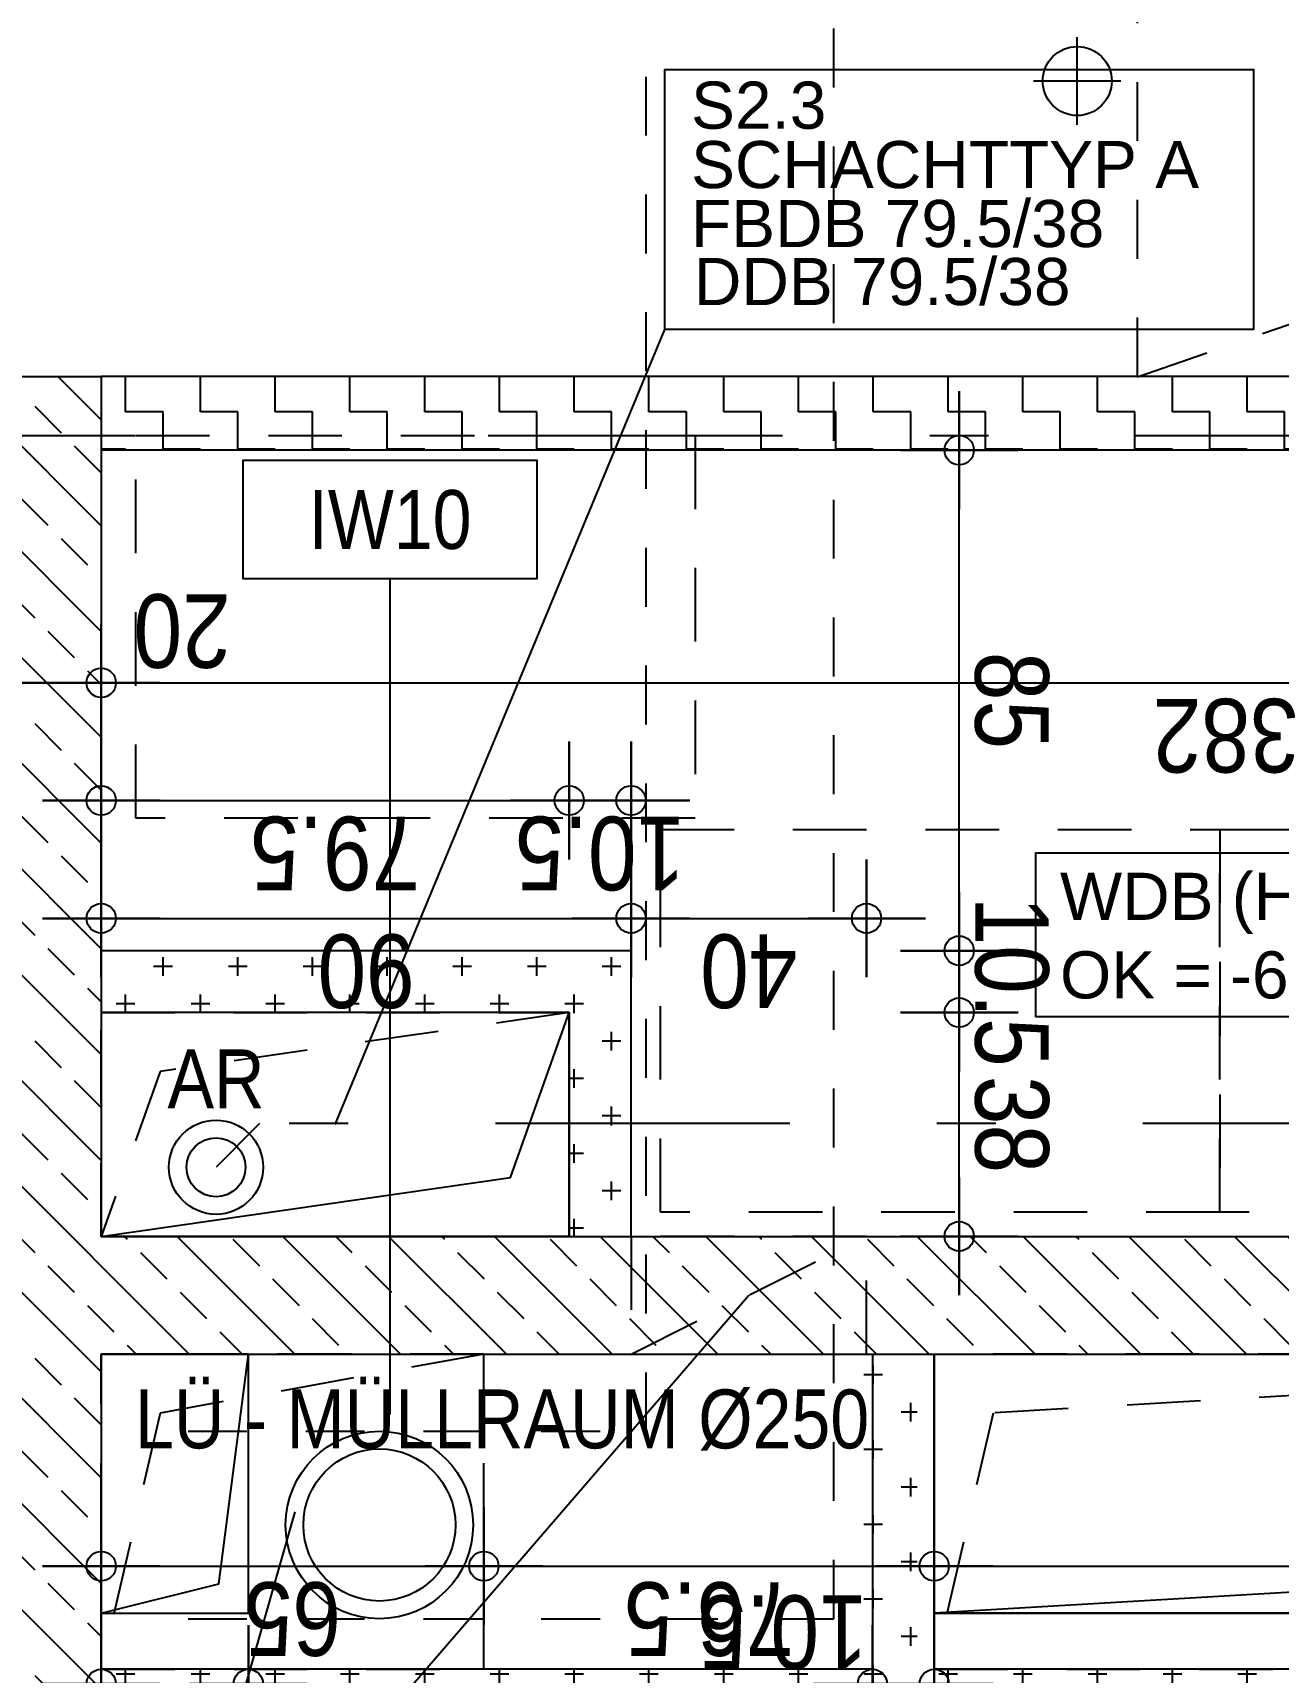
# Model space of a CAD drawing. Header units: millimetres. Extents: x 2639 to 2717, y 1476 to 1588.
# Drawn here: x 2695.064 to 2697.179, y 1518.685 to 1521.469 of the extents above; entities that cross this region are included whole.
import ezdxf
from ezdxf.enums import TextEntityAlignment as Align

# ---------------------------------------------------------------- set-up
doc = ezdxf.new("R2010")
doc.units = ezdxf.units.MM
doc.linetypes.add('HIDDEN2', pattern=[0.1875, 0.125, -0.0625])
doc.linetypes.add('STRICHPUNKT', pattern=[1, 0.5, -0.25, 0, -0.25])
doc.layers.add('00_HLP-G00-LEG-M0', color=6, linetype='Continuous', plot=False)
for name, color, linetype in [('01-SYM-G00-LEG-Aufbauten', 8, 'Continuous'), ('01-SYM-G00-Leg-M0', 8, 'Continuous'), ('01-TXT---------M0', 1, 'Continuous'), ('02-AXO-G00-LEG-M0', 8, 'STRICHPUNKT'), ('02-DIM-G00-LEG-ACHSEN', 8, 'Continuous'), ('02-DIM-G00-LEG-M0', 8, 'Continuous'), ('02-DIM-G00-LEG-ROHBAU', 8, 'Continuous'), ('02-FIL-G00-LEG-GK', 42, 'Continuous'), ('02-FIL-G00-Leg-STB', 8, 'Continuous'), ('02-HID-G00-LEG-M0', 8, 'HIDDEN2'), ('02-TWA-G00-LEG-M0', 4, 'Continuous'), ('02-TXT-G00-LEG-M0', 8, 'Continuous'), ('02-ZWA-G00-LEG-M0', 2, 'Continuous'), ('03-ANS-G00-LEG-M0', 8, 'Continuous'), ('03-HID-G00-LEG-M0', 8, 'HIDDEN2'), ('03-SYM-G00-LEG-M0', 8, 'Continuous'), ('03-TXT-G00-LEG-M0', 8, 'Continuous'), ('07-SAN-G00-LEG-LÜFTUNGEN', 80, 'HIDDEN2'), ('07-SWK-G00-LEG-M0', 34, 'STRICHPUNKT')]:
    doc.layers.add(name, color=color, linetype=linetype)
doc.styles.add('ARIAL', font='arial.ttf', dxfattribs={"width": 0.85})
doc.styles.get("Standard").update_dxf_attribs({"font": 'arial.ttf'})
doc.dimstyles.new('pp chromy&schneider', dxfattribs={"dimscale": 0.005, "dimtxt": 25, "dimasz": 10, "dimexe": 0, "dimexo": 0, "dimgap": 5, "dimtad": 1, "dimdec": 1, "dimlfac": 100, "dimrnd": 0.1, "dimzin": 9, "dimdsep": 46, "dimtxsty": 'ARIAL', "dimblk": 'c&s kote', "dimcen": 0, "dimse1": 1, "dimse2": 1, "dimclrd": 8, "dimclrt": 8, "dimadec": 0, "dimazin": 0, "dimtfac": 0.75, "dimtdec": 1, "dimtix": 1, "dimtmove": 2, "dimatfit": 0, "dimldrblk": 'NONE', "dimfxl": 1, "dimtolj": 1, "dimlwd": -1, "dimarcsym": 0})

# ---------------------------------------------------------------- blocks, each defined once
blk = doc.blocks.new('03-rar')
blk.add_circle((0, 0), 0.05)
at = {"layer": '01-TXT---------M0', "color": 8, "style": 'ARIAL', "width": 0.85}
blk.add_attdef('RR', text='', height=0.1, dxfattribs=at).set_placement((0, 0.1), align=Align.CENTER)
blk = doc.blocks.new('BodenWandaufbau')
blk.add_line((0.5972, -0.3907), (0.5972, -1.8107))
blk.add_lwpolyline([(0.5972, -0.3907), (0.8472, -0.3907), (0.8472, -0.1907), (0.3472, -0.1907), (0.3472, -0.3907)], close=True)
at = {"layer": '01-TXT---------M0', "color": 0, "style": 'ARIAL', "width": 0.85}
blk.add_attdef('NR', text='', height=0.1, rotation=0, dxfattribs=at).set_placement((0.5972, -0.2907), align=Align.MIDDLE)
blk = doc.blocks.new('c&s kote')
at = {"color": 8}
for p, q in [((0, -2), (0, 2)), ((0, 2), (0, -2)), ((-2, 0), (2, 0)), ((2, 0), (-2, 0))]:
    blk.add_line(p, q, dxfattribs=at)
blk.add_circle((0, 0), 0.5, dxfattribs=at)
blk = doc.blocks.new('*D2391')
at = {"layer": '02-DIM-G00-LEG-ROHBAU', "color": 8, "transparency": 16777216}
blk.add_line((2695.2299, 1520.3651), (2698.9499, 1520.3651), dxfattribs=at)
at = {"layer": 'Defpoints', "color": 0, "transparency": 16777216}
for p in [(2698.9999, 1520.3651), (2695.1799, 1520.2051), (2698.9999, 1519.4251)]:
    blk.add_point(p, dxfattribs=at)
at = {"layer": '02-DIM-G00-LEG-ROHBAU', "color": 8, "transparency": 16777216, "xscale": 0.05, "yscale": 0.05, "zscale": 0.05, "rotation": 180}
blk.add_blockref('c&s kote', (2695.1799, 1520.3651), dxfattribs=at)
at = {"layer": '02-DIM-G00-LEG-ROHBAU', "color": 8, "transparency": 16777216, "xscale": 0.05, "yscale": 0.05, "zscale": 0.05}
blk.add_blockref('c&s kote', (2698.9999, 1520.3651), dxfattribs=at)
at = {"layer": '02-DIM-G00-LEG-ROHBAU', "color": 8, "transparency": 16777216, "insert": (2697.0899, 1520.2762), "char_height": 0.125, "attachment_point": 5, "rotation": 180, "style": 'ARIAL'}
blk.add_mtext('\\A1;382', dxfattribs=at)
blk = doc.blocks.new('_None')
blk = doc.blocks.new('*D2440')
at = {"layer": '02-DIM-G00-LEG-ROHBAU', "color": 8, "transparency": 16777216}
for p, q in [((2694.8999, 1520.3651), (2694.8499, 1520.3651)), ((2694.9499, 1520.3651), (2694.9799, 1520.3651)), ((2695.0299, 1520.3651), (2695.0799, 1520.3651))]:
    blk.add_line(p, q, dxfattribs=at)
at = {"layer": 'Defpoints', "color": 0, "transparency": 16777216}
for p in [(2694.9499, 1520.8851), (2694.9799, 1520.8851), (2694.9799, 1520.3651)]:
    blk.add_point(p, dxfattribs=at)
at = {"layer": '02-DIM-G00-LEG-ROHBAU', "color": 8, "transparency": 16777216, "xscale": 0.05, "yscale": 0.05, "zscale": 0.05}
blk.add_blockref('c&s kote', (2694.9499, 1520.3651), dxfattribs=at)
at = {"layer": '02-DIM-G00-LEG-ROHBAU', "color": 8, "transparency": 16777216, "xscale": 0.05, "yscale": 0.05, "zscale": 0.05, "rotation": 180}
blk.add_blockref('c&s kote', (2694.9799, 1520.3651), dxfattribs=at)
at = {"layer": '02-DIM-G00-LEG-ROHBAU', "color": 8, "transparency": 16777216, "insert": (2694.9649, 1520.2762), "char_height": 0.125, "attachment_point": 5, "rotation": 180, "style": 'ARIAL'}
blk.add_mtext('\\A1;3', dxfattribs=at)
blk = doc.blocks.new('*D2441')
at = {"layer": '02-DIM-G00-LEG-ROHBAU', "color": 8, "transparency": 16777216}
for p, q in [((2694.9299, 1520.3651), (2694.8799, 1520.3651)), ((2694.9799, 1520.3651), (2695.1799, 1520.3651)), ((2695.2299, 1520.3651), (2695.2799, 1520.3651))]:
    blk.add_line(p, q, dxfattribs=at)
at = {"layer": 'Defpoints', "color": 0, "transparency": 16777216}
for p in [(2694.9799, 1520.8851), (2695.1799, 1520.7851), (2695.1799, 1520.3651)]:
    blk.add_point(p, dxfattribs=at)
at = {"layer": '02-DIM-G00-LEG-ROHBAU', "color": 8, "transparency": 16777216, "xscale": 0.05, "yscale": 0.05, "zscale": 0.05}
blk.add_blockref('c&s kote', (2694.9799, 1520.3651), dxfattribs=at)
at = {"layer": '02-DIM-G00-LEG-ROHBAU', "color": 8, "transparency": 16777216, "xscale": 0.05, "yscale": 0.05, "zscale": 0.05, "rotation": 180}
blk.add_blockref('c&s kote', (2695.1799, 1520.3651), dxfattribs=at)
at = {"layer": '02-DIM-G00-LEG-ROHBAU', "color": 8, "transparency": 16777216, "insert": (2695.3173, 1520.4539), "char_height": 0.125, "attachment_point": 5, "rotation": 180, "style": 'ARIAL'}
blk.add_mtext('\\A1;20', dxfattribs=at)
blk = doc.blocks.new('*D2774')
at = {"layer": '02-DIM-G00-LEG-ACHSEN', "color": 8, "transparency": 16777216}
blk.add_arc((2706.1499, 1532.4251), 0.3783, 7.5792, 82.4208, dxfattribs=at)
at = {"layer": 'Defpoints', "color": 0, "transparency": 16777216}
for p in [(2706.1499, 1534.8888), (2706.4775, 1532.6142), (2674.8607, 1532.4251), (2708.5499, 1532.4251), (2706.1499, 1499.9613)]:
    blk.add_point(p, dxfattribs=at)
at = {"layer": '02-DIM-G00-LEG-ACHSEN', "color": 8, "transparency": 16777216, "xscale": 0.05, "yscale": 0.05, "zscale": 0.05}
for p, rotation in [((2706.1499, 1532.8033), 176.2103799030757), ((2706.5282, 1532.4251), 273.7896200982584)]:
    blk.add_blockref('c&s kote', p, dxfattribs=dict(at, rotation=rotation))
at = {"layer": '02-DIM-G00-LEG-ACHSEN', "color": 8, "transparency": 16777216, "insert": (2706.4802, 1532.7553), "char_height": 0.125, "attachment_point": 5, "rotation": 315, "style": 'ARIAL'}
blk.add_mtext('\\A1;90.00°', dxfattribs=at)
blk = doc.blocks.new('*D2813')
at = {"layer": '02-DIM-G00-LEG-ACHSEN', "color": 8, "transparency": 16777216}
blk.add_arc((2677.9799, 1503.0317), 0.9465, 182.3395, 266.973, dxfattribs=at)
at = {"layer": 'Defpoints', "color": 0, "transparency": 16777216}
for p in [(2677.9799, 1534.8888), (2674.9373, 1503.0682), (2708.5499, 1502.6649), (2677.1565, 1502.565), (2677.9799, 1499.9613)]:
    blk.add_point(p, dxfattribs=at)
at = {"layer": '02-DIM-G00-LEG-ACHSEN', "color": 8, "transparency": 16777216, "xscale": 0.05, "yscale": 0.05, "zscale": 0.05}
for p, rotation in [((2677.0335, 1503.0431), 90.82598231942102), ((2677.9799, 1502.0852), 358.4865013265452)]:
    blk.add_blockref('c&s kote', p, dxfattribs=dict(at, rotation=rotation))
at = {"layer": '02-DIM-G00-LEG-ACHSEN', "color": 8, "transparency": 16777216, "insert": (2677.3698, 1502.4289), "char_height": 0.125, "attachment_point": 5, "rotation": 314.6562, "style": 'ARIAL'}
blk.add_mtext('\\A1;90.69°', dxfattribs=at)
blk = doc.blocks.new('*D2814')
at = {"layer": '02-DIM-G00-LEG-ACHSEN', "color": 8, "transparency": 16777216}
blk.add_arc((2706.1499, 1502.6937), 0.9163, 273.127, 356.1855, dxfattribs=at)
at = {"layer": 'Defpoints', "color": 0, "transparency": 16777216}
for p in [(2706.1499, 1534.8888), (2674.9373, 1503.0682), (2708.5499, 1502.6649), (2706.6049, 1501.8983), (2706.1499, 1499.9613)]:
    blk.add_point(p, dxfattribs=at)
at = {"layer": '02-DIM-G00-LEG-ACHSEN', "color": 8, "transparency": 16777216, "xscale": 0.05, "yscale": 0.05, "zscale": 0.05}
for p, rotation in [((2707.0661, 1502.6827), 87.74900272405822), ((2706.1499, 1501.7774), 181.5634809221943)]:
    blk.add_blockref('c&s kote', p, dxfattribs=dict(at, rotation=rotation))
at = {"layer": '02-DIM-G00-LEG-ACHSEN', "color": 8, "transparency": 16777216, "insert": (2706.8564, 1501.9787), "char_height": 0.125, "attachment_point": 5, "rotation": 224.6562, "style": 'ARIAL'}
blk.add_mtext('\\A1;89.31°', dxfattribs=at)
blk = doc.blocks.new('*D1720')
at = {"layer": '02-DIM-G00-LEG-ROHBAU', "color": 8, "transparency": 16777216}
blk.add_line((2695.2299, 1520.1651), (2695.9249, 1520.1651), dxfattribs=at)
at = {"layer": 'Defpoints', "color": 0, "transparency": 16777216}
for p in [(2695.9749, 1520.1651), (2695.1799, 1519.8051), (2695.9749, 1519.8051)]:
    blk.add_point(p, dxfattribs=at)
at = {"layer": '02-DIM-G00-LEG-ROHBAU', "color": 8, "transparency": 16777216, "xscale": 0.05, "yscale": 0.05, "zscale": 0.05, "rotation": 180}
blk.add_blockref('c&s kote', (2695.1799, 1520.1651), dxfattribs=at)
at = {"layer": '02-DIM-G00-LEG-ROHBAU', "color": 8, "transparency": 16777216, "xscale": 0.05, "yscale": 0.05, "zscale": 0.05}
blk.add_blockref('c&s kote', (2695.9749, 1520.1651), dxfattribs=at)
at = {"layer": '02-DIM-G00-LEG-ROHBAU', "color": 8, "transparency": 16777216, "insert": (2695.5774, 1520.0762), "char_height": 0.125, "attachment_point": 5, "rotation": 180, "style": 'ARIAL'}
blk.add_mtext('\\A1;79.5', dxfattribs=at)
blk = doc.blocks.new('*D1721')
at = {"layer": '02-DIM-G00-LEG-ROHBAU', "color": 8, "transparency": 16777216}
blk.add_line((2696.6373, 1519.4751), (2696.6373, 1519.7551), dxfattribs=at)
at = {"layer": 'Defpoints', "color": 0, "transparency": 16777216}
for p in [(2695.9749, 1519.8051), (2696.6373, 1519.8051), (2695.9749, 1519.4251)]:
    blk.add_point(p, dxfattribs=at)
at = {"layer": '02-DIM-G00-LEG-ROHBAU', "color": 8, "transparency": 16777216, "xscale": 0.05, "yscale": 0.05, "zscale": 0.05}
for p, rotation in [((2696.6373, 1519.8051), 90), ((2696.6373, 1519.4251), 270)]:
    blk.add_blockref('c&s kote', p, dxfattribs=dict(at, rotation=rotation))
at = {"layer": '02-DIM-G00-LEG-ROHBAU', "color": 8, "transparency": 16777216, "insert": (2696.7262, 1519.6151), "char_height": 0.125, "attachment_point": 5, "rotation": 270, "style": 'ARIAL'}
blk.add_mtext('\\A1;38', dxfattribs=at)
blk = doc.blocks.new('*D1722')
at = {"layer": '02-DIM-G00-LEG-ROHBAU', "color": 8, "transparency": 16777216}
for p, q in [((2696.6373, 1519.9601), (2696.6373, 1520.0101)), ((2696.6373, 1519.8051), (2696.6373, 1519.9101)), ((2696.6373, 1519.7551), (2696.6373, 1519.7051))]:
    blk.add_line(p, q, dxfattribs=at)
at = {"layer": 'Defpoints', "color": 0, "transparency": 16777216}
for p in [(2696.0799, 1519.9101), (2696.6373, 1519.9101), (2695.9749, 1519.8051)]:
    blk.add_point(p, dxfattribs=at)
at = {"layer": '02-DIM-G00-LEG-ROHBAU', "color": 8, "transparency": 16777216, "xscale": 0.05, "yscale": 0.05, "zscale": 0.05}
for p, rotation in [((2696.6373, 1519.9101), 270), ((2696.6373, 1519.8051), 90)]:
    blk.add_blockref('c&s kote', p, dxfattribs=dict(at, rotation=rotation))
at = {"layer": '02-DIM-G00-LEG-ROHBAU', "color": 8, "transparency": 16777216, "insert": (2696.7261, 1519.8576), "char_height": 0.125, "attachment_point": 5, "rotation": 270, "style": 'ARIAL'}
blk.add_mtext('\\A1;10.5', dxfattribs=at)
blk = doc.blocks.new('*D1723')
at = {"layer": '02-DIM-G00-LEG-ROHBAU', "color": 8, "transparency": 16777216}
for p, q in [((2695.9249, 1520.1651), (2695.8749, 1520.1651)), ((2695.9749, 1520.1651), (2696.0799, 1520.1651)), ((2696.1299, 1520.1651), (2696.1799, 1520.1651))]:
    blk.add_line(p, q, dxfattribs=at)
at = {"layer": 'Defpoints', "color": 0, "transparency": 16777216}
for p in [(2696.0799, 1520.1651), (2696.0799, 1519.9101), (2695.9749, 1519.8051)]:
    blk.add_point(p, dxfattribs=at)
at = {"layer": '02-DIM-G00-LEG-ROHBAU', "color": 8, "transparency": 16777216, "xscale": 0.05, "yscale": 0.05, "zscale": 0.05}
blk.add_blockref('c&s kote', (2695.9749, 1520.1651), dxfattribs=at)
at = {"layer": '02-DIM-G00-LEG-ROHBAU', "color": 8, "transparency": 16777216, "xscale": 0.05, "yscale": 0.05, "zscale": 0.05, "rotation": 180}
blk.add_blockref('c&s kote', (2696.0799, 1520.1651), dxfattribs=at)
at = {"layer": '02-DIM-G00-LEG-ROHBAU', "color": 8, "transparency": 16777216, "insert": (2696.0274, 1520.0762), "char_height": 0.125, "attachment_point": 5, "rotation": 180, "style": 'ARIAL'}
blk.add_mtext('\\A1;10.5', dxfattribs=at)
blk = doc.blocks.new('*D1790')
at = {"layer": '02-DIM-G00-LEG-ROHBAU', "color": 8, "transparency": 16777216}
blk.add_line((2695.2299, 1519.9651), (2696.0299, 1519.9651), dxfattribs=at)
at = {"layer": 'Defpoints', "color": 0, "transparency": 16777216}
for p in [(2696.0799, 1519.9651), (2695.1799, 1519.2251), (2696.0799, 1519.2251)]:
    blk.add_point(p, dxfattribs=at)
at = {"layer": '02-DIM-G00-LEG-ROHBAU', "color": 8, "transparency": 16777216, "xscale": 0.05, "yscale": 0.05, "zscale": 0.05, "rotation": 180}
blk.add_blockref('c&s kote', (2695.1799, 1519.9651), dxfattribs=at)
at = {"layer": '02-DIM-G00-LEG-ROHBAU', "color": 8, "transparency": 16777216, "xscale": 0.05, "yscale": 0.05, "zscale": 0.05}
blk.add_blockref('c&s kote', (2696.0799, 1519.9651), dxfattribs=at)
at = {"layer": '02-DIM-G00-LEG-ROHBAU', "color": 8, "transparency": 16777216, "insert": (2695.6299, 1519.8762), "char_height": 0.125, "attachment_point": 5, "rotation": 180, "style": 'ARIAL'}
blk.add_mtext('\\A1;90', dxfattribs=at)
blk = doc.blocks.new('*D1791')
at = {"layer": '02-DIM-G00-LEG-ROHBAU', "color": 8, "transparency": 16777216}
blk.add_line((2696.1299, 1519.9651), (2696.4299, 1519.9651), dxfattribs=at)
at = {"layer": 'Defpoints', "color": 0, "transparency": 16777216}
for p in [(2696.4799, 1519.9651), (2696.4799, 1519.4251), (2696.0799, 1519.2251)]:
    blk.add_point(p, dxfattribs=at)
at = {"layer": '02-DIM-G00-LEG-ROHBAU', "color": 8, "transparency": 16777216, "xscale": 0.05, "yscale": 0.05, "zscale": 0.05, "rotation": 180}
blk.add_blockref('c&s kote', (2696.0799, 1519.9651), dxfattribs=at)
at = {"layer": '02-DIM-G00-LEG-ROHBAU', "color": 8, "transparency": 16777216, "xscale": 0.05, "yscale": 0.05, "zscale": 0.05}
blk.add_blockref('c&s kote', (2696.4799, 1519.9651), dxfattribs=at)
at = {"layer": '02-DIM-G00-LEG-ROHBAU', "color": 8, "transparency": 16777216, "insert": (2696.2799, 1519.8762), "char_height": 0.125, "attachment_point": 5, "rotation": 180, "style": 'ARIAL'}
blk.add_mtext('\\A1;40', dxfattribs=at)
blk = doc.blocks.new('*D1798')
at = {"layer": '02-DIM-G00-LEG-ROHBAU', "color": 8, "transparency": 16777216}
blk.add_line((2695.2299, 1518.8651), (2695.7799, 1518.8651), dxfattribs=at)
at = {"layer": 'Defpoints', "color": 0, "transparency": 16777216}
for p in [(2695.1799, 1519.2251), (2695.8299, 1519.2251), (2695.8299, 1518.8651)]:
    blk.add_point(p, dxfattribs=at)
at = {"layer": '02-DIM-G00-LEG-ROHBAU', "color": 8, "transparency": 16777216, "xscale": 0.05, "yscale": 0.05, "zscale": 0.05, "rotation": 180}
blk.add_blockref('c&s kote', (2695.1799, 1518.8651), dxfattribs=at)
at = {"layer": '02-DIM-G00-LEG-ROHBAU', "color": 8, "transparency": 16777216, "xscale": 0.05, "yscale": 0.05, "zscale": 0.05}
blk.add_blockref('c&s kote', (2695.8299, 1518.8651), dxfattribs=at)
at = {"layer": '02-DIM-G00-LEG-ROHBAU', "color": 8, "transparency": 16777216, "insert": (2695.5049, 1518.7762), "char_height": 0.125, "attachment_point": 5, "rotation": 180, "style": 'ARIAL'}
blk.add_mtext('\\A1;65', dxfattribs=at)
blk = doc.blocks.new('*D1799')
at = {"layer": '02-DIM-G00-LEG-ROHBAU', "color": 8, "transparency": 16777216}
blk.add_line((2695.8799, 1518.8651), (2696.5449, 1518.8651), dxfattribs=at)
at = {"layer": 'Defpoints', "color": 0, "transparency": 16777216}
for p in [(2695.8299, 1519.2251), (2696.5949, 1519.2251), (2696.5949, 1518.8651)]:
    blk.add_point(p, dxfattribs=at)
at = {"layer": '02-DIM-G00-LEG-ROHBAU', "color": 8, "transparency": 16777216, "xscale": 0.05, "yscale": 0.05, "zscale": 0.05, "rotation": 180}
blk.add_blockref('c&s kote', (2695.8299, 1518.8651), dxfattribs=at)
at = {"layer": '02-DIM-G00-LEG-ROHBAU', "color": 8, "transparency": 16777216, "xscale": 0.05, "yscale": 0.05, "zscale": 0.05}
blk.add_blockref('c&s kote', (2696.5949, 1518.8651), dxfattribs=at)
at = {"layer": '02-DIM-G00-LEG-ROHBAU', "color": 8, "transparency": 16777216, "insert": (2696.2124, 1518.7762), "char_height": 0.125, "attachment_point": 5, "rotation": 180, "style": 'ARIAL'}
blk.add_mtext('\\A1;76.5', dxfattribs=at)
blk = doc.blocks.new('*D1800')
at = {"layer": '02-DIM-G00-LEG-ROHBAU', "color": 8, "transparency": 16777216}
blk.add_line((2696.6449, 1518.8651), (2698.3449, 1518.8651), dxfattribs=at)
at = {"layer": 'Defpoints', "color": 0, "transparency": 16777216}
for p in [(2696.5949, 1519.2251), (2698.3949, 1519.2251), (2698.3949, 1518.8651)]:
    blk.add_point(p, dxfattribs=at)
at = {"layer": '02-DIM-G00-LEG-ROHBAU', "color": 8, "transparency": 16777216, "xscale": 0.05, "yscale": 0.05, "zscale": 0.05, "rotation": 180}
blk.add_blockref('c&s kote', (2696.5949, 1518.8651), dxfattribs=at)
at = {"layer": '02-DIM-G00-LEG-ROHBAU', "color": 8, "transparency": 16777216, "xscale": 0.05, "yscale": 0.05, "zscale": 0.05}
blk.add_blockref('c&s kote', (2698.3949, 1518.8651), dxfattribs=at)
at = {"layer": '02-DIM-G00-LEG-ROHBAU', "color": 8, "transparency": 16777216, "insert": (2697.4949, 1518.7762), "char_height": 0.125, "attachment_point": 5, "rotation": 180, "style": 'ARIAL'}
blk.add_mtext('\\A1;180', dxfattribs=at)
blk = doc.blocks.new('*D1803')
at = {"layer": '02-DIM-G00-LEG-ROHBAU', "color": 8, "transparency": 16777216}
blk.add_line((2695.2299, 1518.6651), (2695.3799, 1518.6651), dxfattribs=at)
at = {"layer": 'Defpoints', "color": 0, "transparency": 16777216}
for p in [(2695.1799, 1518.7851), (2695.4299, 1518.7851), (2695.4299, 1518.6651)]:
    blk.add_point(p, dxfattribs=at)
at = {"layer": '02-DIM-G00-LEG-ROHBAU', "color": 8, "transparency": 16777216, "xscale": 0.05, "yscale": 0.05, "zscale": 0.05, "rotation": 180}
blk.add_blockref('c&s kote', (2695.1799, 1518.6651), dxfattribs=at)
at = {"layer": '02-DIM-G00-LEG-ROHBAU', "color": 8, "transparency": 16777216, "xscale": 0.05, "yscale": 0.05, "zscale": 0.05}
blk.add_blockref('c&s kote', (2695.4299, 1518.6651), dxfattribs=at)
at = {"layer": '02-DIM-G00-LEG-ROHBAU', "color": 8, "transparency": 16777216, "insert": (2695.3049, 1518.5762), "char_height": 0.125, "attachment_point": 5, "rotation": 180, "style": 'ARIAL'}
blk.add_mtext('\\A1;25', dxfattribs=at)
blk = doc.blocks.new('*D1804')
at = {"layer": '02-DIM-G00-LEG-ROHBAU', "color": 8, "transparency": 16777216}
blk.add_line((2695.4799, 1518.6651), (2696.4399, 1518.6651), dxfattribs=at)
at = {"layer": 'Defpoints', "color": 0, "transparency": 16777216}
for p in [(2695.4299, 1518.7851), (2696.4899, 1518.6901), (2696.4899, 1518.6651)]:
    blk.add_point(p, dxfattribs=at)
at = {"layer": '02-DIM-G00-LEG-ROHBAU', "color": 8, "transparency": 16777216, "xscale": 0.05, "yscale": 0.05, "zscale": 0.05, "rotation": 180}
blk.add_blockref('c&s kote', (2695.4299, 1518.6651), dxfattribs=at)
at = {"layer": '02-DIM-G00-LEG-ROHBAU', "color": 8, "transparency": 16777216, "xscale": 0.05, "yscale": 0.05, "zscale": 0.05}
blk.add_blockref('c&s kote', (2696.4899, 1518.6651), dxfattribs=at)
at = {"layer": '02-DIM-G00-LEG-ROHBAU', "color": 8, "transparency": 16777216, "insert": (2695.9599, 1518.5762), "char_height": 0.125, "attachment_point": 5, "rotation": 180, "style": 'ARIAL'}
blk.add_mtext('\\A1;106', dxfattribs=at)
blk = doc.blocks.new('*D1805')
at = {"layer": '02-DIM-G00-LEG-ROHBAU', "color": 8, "transparency": 16777216}
for p, q in [((2696.4399, 1518.6651), (2696.3899, 1518.6651)), ((2696.4899, 1518.6651), (2696.5949, 1518.6651)), ((2696.6449, 1518.6651), (2696.6949, 1518.6651))]:
    blk.add_line(p, q, dxfattribs=at)
at = {"layer": 'Defpoints', "color": 0, "transparency": 16777216}
for p in [(2696.4899, 1518.6901), (2696.5949, 1518.6901), (2696.5949, 1518.6651)]:
    blk.add_point(p, dxfattribs=at)
at = {"layer": '02-DIM-G00-LEG-ROHBAU', "color": 8, "transparency": 16777216, "xscale": 0.05, "yscale": 0.05, "zscale": 0.05}
blk.add_blockref('c&s kote', (2696.4899, 1518.6651), dxfattribs=at)
at = {"layer": '02-DIM-G00-LEG-ROHBAU', "color": 8, "transparency": 16777216, "xscale": 0.05, "yscale": 0.05, "zscale": 0.05, "rotation": 180}
blk.add_blockref('c&s kote', (2696.5949, 1518.6651), dxfattribs=at)
at = {"layer": '02-DIM-G00-LEG-ROHBAU', "color": 8, "transparency": 16777216, "insert": (2696.3373, 1518.7539), "char_height": 0.125, "attachment_point": 5, "rotation": 180, "style": 'ARIAL'}
blk.add_mtext('\\A1;10.5', dxfattribs=at)
blk = doc.blocks.new('*D1712')
at = {"layer": '02-DIM-G00-LEG-M0', "color": 8, "transparency": 16777216}
blk.add_line((2696.6373, 1519.9601), (2696.6373, 1520.7101), dxfattribs=at)
at = {"layer": 'Defpoints', "color": 0, "transparency": 16777216}
for p in [(2695.1799, 1520.7601), (2696.6373, 1520.7601), (2696.0799, 1519.9101)]:
    blk.add_point(p, dxfattribs=at)
at = {"layer": '02-DIM-G00-LEG-M0', "color": 8, "transparency": 16777216, "xscale": 0.05, "yscale": 0.05, "zscale": 0.05}
for p, rotation in [((2696.6373, 1520.7601), 90), ((2696.6373, 1519.9101), 270)]:
    blk.add_blockref('c&s kote', p, dxfattribs=dict(at, rotation=rotation))
at = {"layer": '02-DIM-G00-LEG-M0', "color": 8, "transparency": 16777216, "insert": (2696.7261, 1520.3351), "char_height": 0.125, "attachment_point": 5, "rotation": 270, "style": 'ARIAL'}
blk.add_mtext('\\A1;85', dxfattribs=at)
blk = doc.blocks.new('01-HK2')
for p, q in [((0, -0.098), (0, 0.098)), ((0.098, 0), (-0.098, 0))]:
    blk.add_line(p, q)
blk.add_circle((0, 0), 0.0773)
at = {"layer": '01-TXT---------M0', "color": 8, "style": 'ARIAL', "width": 0.85}
blk.add_attdef('HEIGHT', text='', height=0.1, rotation=360, dxfattribs=at).set_placement((0, 0.132), align=Align.BOTTOM_CENTER)

msp = doc.modelspace()

# ---------------------------------------------------------------- hatches: boundary and pattern name
at = {"layer": '02-FIL-G00-LEG-GK', "ltscale": 0.2}
h = msp.add_hatch(dxfattribs=at)
h.set_pattern_fill('ZIGZAG', color=256, scale=0.02, angle=197.0465, style=0)
h.set_pattern_definition([(90, (2620.037297, 1472.56506), (-0.0635, 0.0635), [0.0635, -0.0635]), (180, (2620.037297, 1472.62856), (-0.0635, -0.0635), [0.0635, -0.0635])])
h.paths.add_polyline_path([(2699.1549, 1520.8851), (2695.1799, 1520.8851), (2695.1799, 1520.7601), (2699.1549, 1520.7601)])
at = {"layer": '02-FIL-G00-LEG-GK'}
h = msp.add_hatch(dxfattribs=at)
h.set_pattern_fill('CROSS', color=256, scale=0.01, angle=197.0465, style=0)
h.set_pattern_definition([(90, (2620.037297, 1472.56006), (-0.0635, 0.0635), [0.03175, -0.09525]), (180, (2620.05317, 1472.57594), (-0.0635, -0.0635), [0.03175, -0.09525])])
h.paths.add_polyline_path([(2695.1799, 1519.9101), (2695.1799, 1519.8051), (2695.9749, 1519.8051), (2695.9749, 1519.4201), (2696.0799, 1519.4201), (2696.0799, 1519.9101)])
h = msp.add_hatch(dxfattribs=at)
h.set_pattern_fill('CROSS', color=256, scale=0.01, angle=197.0465, style=0)
h.set_pattern_definition([(90, (2620.037297, 1472.56506), (-0.0635, 0.0635), [0.03175, -0.09525]), (180, (2620.05317, 1472.58094), (-0.0635, -0.0635), [0.03175, -0.09525])])
h.paths.add_polyline_path([(2698.7999, 1518.6901), (2698.4999, 1518.6901), (2698.4999, 1519.2251), (2698.3949, 1519.2251), (2698.3949, 1518.6901), (2696.5658, 1518.6901), (2696.5658, 1519.2251), (2696.4608, 1519.2251), (2696.4608, 1518.6901), (2695.1799, 1518.6901), (2695.1799, 1518.5851), (2698.7999, 1518.5851)])
at = {"layer": '02-FIL-G00-Leg-STB'}
h = msp.add_hatch(dxfattribs=at)
h.set_pattern_fill('ANSI33', color=256, scale=0.02, angle=197.0465, style=0)
h.set_pattern_definition([(135, (2620.0373, 1472.56506), (-0.08980256, -0.08980256), []), (135, (2620.0373, 1472.65486), (-0.08980256, -0.08980256), [0.0635, -0.03175])])
h.paths.add_polyline_path([(2695.1799, 1520.8851), (2694.9799, 1520.8851), (2694.9799, 1518.5851), (2695.1799, 1518.5851), (2695.1799, 1519.2251), (2698.7999, 1519.2251), (2698.7999, 1518.6101), (2698.9999, 1518.6101), (2698.9999, 1519.4251), (2695.1799, 1519.4251)])

# ---------------------------------------------------------------- linework, layer by layer
at = {"layer": '00_HLP-G00-LEG-M0', "color": 60, "linetype": 'HIDDEN2'}
for points in [[(2695.2388, 1520.7851), (2696.1888, 1520.7851), (2696.1888, 1520.1351), (2695.2388, 1520.1351)], [(2696.1299, 1520.1162), (2697.0799, 1520.1162), (2697.0799, 1519.4662), (2696.1299, 1519.4662)], [(2697.0799, 1520.1162), (2698.0299, 1520.1162), (2698.0299, 1519.4662), (2697.0799, 1519.4662)]]:
    msp.add_lwpolyline(points, close=True, dxfattribs=at)
at = {"layer": '00_HLP-G00-LEG-M0'}
msp.add_circle((2695.3749, 1519.5425), 0.08, dxfattribs=at)
at = {"layer": '02-AXO-G00-LEG-M0'}
msp.add_lwpolyline([(2674.9373, 1520.7851), (2708.5499, 1520.7851)], dxfattribs=at)
at = {"layer": '02-HID-G00-LEG-M0', "color": 4}
msp.add_lwpolyline([(2696.0799, 1519.4251), (2696.0799, 1519.2251), (2696.4799, 1519.2251), (2696.4799, 1519.4251)], close=True, dxfattribs=at)
msp.add_lwpolyline([(2696.0799, 1519.2251), (2696.4799, 1519.4251)], dxfattribs=at)
at = {"layer": '02-TWA-G00-LEG-M0'}
for points in [[(2695.1799, 1519.2251), (2695.1799, 1518.5851), (2694.9799, 1518.5851), (2694.9799, 1520.8851), (2695.1799, 1520.8851), (2695.1799, 1519.4251)], [(2695.1799, 1519.4251), (2698.9999, 1519.4251)], [(2695.1799, 1519.2251), (2698.7999, 1519.2251)]]:
    msp.add_lwpolyline(points, dxfattribs=at)
at = {"layer": '02-TXT-G00-LEG-M0'}
for points in [[(2698.1761, 1519.7985), (2698.1761, 1520.076), (2696.7667, 1520.076), (2696.7667, 1519.7985), (2698.1761, 1519.7985), (2698.6749, 1519.3251)], [(2695.5373, 1518.4651), (2695.5373, 1518.1876), (2696.9467, 1518.1876), (2696.9467, 1518.4651), (2695.5373, 1518.4651), (2696.2799, 1519.3251)]]:
    msp.add_lwpolyline(points, dxfattribs=at)
at = {"layer": '02-ZWA-G00-LEG-M0'}
for p, q in [((2696.4899, 1518.6901), (2695.1799, 1518.6901)), ((2698.3949, 1518.6901), (2696.5949, 1518.6901))]:
    msp.add_line(p, q, dxfattribs=at)
for points in [[(2699.1549, 1520.8851), (2695.1799, 1520.8851)], [(2699.1549, 1520.7601), (2695.1799, 1520.7601)], [(2696.0799, 1519.4251), (2696.0799, 1519.9101), (2695.1799, 1519.9101)], [(2695.9749, 1519.4251), (2695.9749, 1519.8051), (2695.1799, 1519.8051)], [(2696.4899, 1519.2251), (2696.4899, 1518.6901)], [(2696.5949, 1519.2251), (2696.5949, 1518.6901)]]:
    msp.add_lwpolyline(points, dxfattribs=at)
at = {"layer": '03-ANS-G00-LEG-M0'}
for points in [[(2695.1799, 1519.8051), (2695.1799, 1519.4251), (2695.9749, 1519.4251), (2695.9749, 1519.8051)], [(2695.1799, 1518.7851), (2695.4299, 1518.7851), (2695.4299, 1519.2251), (2695.1799, 1519.2251)], [(2696.5949, 1519.2251), (2698.3949, 1519.2251), (2698.3949, 1518.7851), (2696.5949, 1518.7851)]]:
    msp.add_lwpolyline(points, close=True, dxfattribs=at)
at = {"layer": '03-HID-G00-LEG-M0'}
for points in [[(2695.1799, 1519.2251), (2695.1799, 1518.6901), (2695.8299, 1518.6901), (2695.8299, 1519.2251)], [(2696.5949, 1519.2251), (2696.5949, 1518.6901), (2698.3949, 1518.6901), (2698.3949, 1519.2251)]]:
    msp.add_lwpolyline(points, close=True, dxfattribs=at)
at = {"layer": '03-SYM-G00-LEG-M0', "linetype": 'HIDDEN2', "ltscale": 0.5}
msp.add_lwpolyline([(2696.9399, 1520.8851), (2696.9399, 1522.9751)], dxfattribs=at)
at = {"layer": '03-SYM-G00-LEG-M0'}
msp.add_circle((2695.6524, 1518.9351), 0.1592, dxfattribs=at)
at = {"layer": '03-TXT-G00-LEG-M0', "linetype": 'HIDDEN2'}
for points in [[(2696.9399, 1520.8846), (2702.9999, 1522.9745)], [(2695.1799, 1519.4251), (2695.1799, 1519.8051), (2695.9749, 1519.8051), (2695.2799, 1519.7051), (2695.1799, 1519.4251)], [(2695.1799, 1518.6901), (2695.1799, 1519.2251), (2695.8299, 1519.2251), (2695.2799, 1519.1251), (2695.1799, 1518.6901)], [(2696.5949, 1518.6901), (2696.5949, 1519.2251), (2698.3949, 1519.2251), (2696.6949, 1519.1251), (2696.5949, 1518.6901)]]:
    msp.add_lwpolyline(points, dxfattribs=at)
at = {"layer": '03-TXT-G00-LEG-M0'}
for points in [[(2695.5774, 1519.6151), (2696.1373, 1520.9651), (2696.1373, 1521.4065), (2697.1373, 1521.4065), (2697.1373, 1520.9651), (2696.1373, 1520.9651)], [(2695.9749, 1519.8051), (2695.9749, 1519.4251), (2695.1799, 1519.4251), (2695.8749, 1519.5251), (2695.9749, 1519.8051)], [(2695.1799, 1518.7851), (2695.3799, 1518.8351), (2695.4299, 1519.2251)], [(2696.5949, 1518.7851), (2698.3949, 1518.7851), (2698.3949, 1519.2251), (2698.2949, 1518.8847), (2696.5949, 1518.7851)], [(2695.5088, 1518.9576), (2695.3399, 1518.3651), (2695.3399, 1517.9142), (2694.3399, 1517.9142), (2694.3399, 1518.3651), (2695.3399, 1518.3651)]]:
    msp.add_lwpolyline(points, dxfattribs=at)
at = {"layer": '07-SAN-G00-LEG-LÜFTUNGEN', "linetype": 'HIDDEN2', "ltscale": 0.5}
for points in [[(2695.3274, 1519.0942), (2696.1058, 1519.0942), (2696.1058, 1523.3051)], [(2695.3274, 1518.7759), (2696.4241, 1518.7759), (2696.4241, 1523.3051)]]:
    msp.add_lwpolyline(points, dxfattribs=at)
at = {"layer": '07-SWK-G00-LEG-M0'}
msp.add_lwpolyline([(2698.5494, 1519.6165), (2695.4489, 1519.6165), (2695.3749, 1519.5425)], dxfattribs=at)

# ---------------------------------------------------------------- block references
at = {"layer": '01-SYM-G00-LEG-Aufbauten', "rotation": 1.81123684e-08}
msp.add_blockref('BodenWandaufbau', (2695.0732, 1520.9331), dxfattribs=at).add_auto_attribs({'NR': 'IW10'})
at = {"layer": '01-SYM-G00-Leg-M0'}
ref = msp.add_blockref('01-HK2', (2696.8378, 1521.3868), dxfattribs=dict(at, xscale=0.7575757580624572, yscale=0.7575757580613005, zscale=0.7575757580681661, rotation=1.7625667e-08))
ref.add_attrib('HEIGHT', 'RDOK EG = -0.18', dxfattribs={"layer": '01-TXT---------M0', "color": 8, "height": 0.1, "rotation": 0, "style": 'ARIAL', "width": 0.85}).set_placement((2696.8378, 1521.4611), align=Align.BOTTOM_CENTER)
at = {"layer": '03-SYM-G00-LEG-M0'}
msp.add_blockref('03-rar', (2695.3749, 1519.5425), dxfattribs=at).add_auto_attribs({'RR': 'AR'})
ref = msp.add_blockref('03-rar', (2695.6524, 1518.9351), dxfattribs=dict(at, xscale=2.583298193412376, yscale=2.583298193412376, zscale=2.583298193412376))
ref.add_attrib('RR', 'LÜ - MÜLLRAUM %%c250', dxfattribs={"layer": '01-TXT---------M0', "color": 8, "height": 0.1, "rotation": 0, "style": 'ARIAL', "width": 0.85}).set_placement((2695.8609, 1519.0651), align=Align.CENTER)

# ---------------------------------------------------------------- texts
at = {"layer": '02-TXT-G00-LEG-M0', "insert": (2696.8086, 1519.828), "char_height": 0.08, "width": 1.3675, "attachment_point": 7}
msp.add_mtext('{\\fArial|b0|i0|c0|p34;WDB (HKLS) 25/25\\POK = -60 v. RDUK = +3.07}', dxfattribs=at)
at = {"layer": '03-TXT-G00-LEG-M0', "insert": (2694.4789, 1521.7113), "char_height": 0.075, "width": 2.247, "attachment_point": 5, "rotation": 26.056}
msp.add_mtext('{\\fArial|b0|i0|c0|p34;RDUK = +3.68\\PFDUK = +3.53 bis +2.42 = 353 bis 242 Ü. FOK}', dxfattribs=at)
at = {"layer": '03-TXT-G00-LEG-M0', "char_height": 0.08, "width": 0.8986, "attachment_point": 7}
for s, insert in [('{\\fArial|b0|i0|c0|p34;S2.3}', (2696.1818, 1521.3047)), ('{\\fArial|b0|i0|c0|p34;SCHACHTTYP A}', (2696.1818, 1521.2038)), ('{\\fArial|b0|i0|c0|p34;FBDB 79.5/38}', (2696.1818, 1521.1038)), ('{\\fArial|b0|i0|c0|p34;DDB 79.5/38}', (2696.1866, 1521.0053))]:
    msp.add_mtext(s, dxfattribs=dict(at, insert=insert))

# ---------------------------------------------------------------- dimensions: what is measured, and where the dimension line sits
at = {"layer": '02-DIM-G00-LEG-ACHSEN'}
for base, line1, line2, picture, middle in [((2706.4775, 1532.6142), ((2674.8607, 1532.4251), (2708.5499, 1532.4251)), ((2706.1499, 1534.8888), (2706.1499, 1499.9613)), '*D2774', (2706.4802, 1532.7553)), ((2677.1565, 1502.565), ((2677.9799, 1534.8888), (2677.9799, 1499.9613)), ((2674.9373, 1503.0682), (2708.5499, 1502.6649)), '*D2813', (2677.3698, 1502.4289)), ((2706.6049, 1501.8983), ((2706.1499, 1534.8888), (2706.1499, 1499.9613)), ((2674.9373, 1503.0682), (2708.5499, 1502.6649)), '*D2814', (2706.8564, 1501.9787))]:
    dim = msp.add_angular_dim_2l(base=base, line1=line1, line2=line2, dimstyle='pp chromy&schneider', override={"dimzin": 8, "dimadec": 2}, dxfattribs=at)
    dim.commit()
    dim.dimension.update_dxf_attribs({"geometry": picture, "text_midpoint": middle})
at = {"layer": '02-DIM-G00-LEG-M0'}
dim = msp.add_linear_dim(base=(2696.6373, 1520.7601), p1=(2696.0799, 1519.9101), p2=(2695.1799, 1520.7601), angle=90, dimstyle='pp chromy&schneider', override={"dimzin": 8}, dxfattribs=at)
dim.commit()
dim.dimension.update_dxf_attribs({"geometry": '*D1712', "text_midpoint": (2696.7261, 1520.3351)})
at = {"layer": '02-DIM-G00-LEG-ROHBAU'}
for base, p1, p2, picture, middle in [((2694.9799, 1520.3651), (2694.9499, 1520.8851), (2694.9799, 1520.8851), '*D2440', (2694.9649, 1520.2762)), ((2698.9999, 1520.3651), (2695.1799, 1520.2051), (2698.9999, 1519.4251), '*D2391', (2697.0899, 1520.2762))]:
    dim = msp.add_linear_dim(base=base, p1=p1, p2=p2, dimstyle='pp chromy&schneider', dxfattribs=at)
    dim.commit()
    dim.dimension.update_dxf_attribs({"geometry": picture, "text_midpoint": middle})
dim = msp.add_linear_dim(base=(2695.1799, 1520.3651), p1=(2694.9799, 1520.8851), p2=(2695.1799, 1520.7851), dimstyle='pp chromy&schneider', dxfattribs=at)
dim.commit()
dim.dimension.update_dxf_attribs({"geometry": '*D2441', "text_midpoint": (2695.3173, 1520.4539), "dimtype": 160})
for base, p1, p2, picture, middle in [((2695.9749, 1520.1651), (2695.1799, 1519.8051), (2695.9749, 1519.8051), '*D1720', (2695.5774, 1520.0762)), ((2696.0799, 1520.1651), (2695.9749, 1519.8051), (2696.0799, 1519.9101), '*D1723', (2696.0274, 1520.0762)), ((2696.0799, 1519.9651), (2695.1799, 1519.2251), (2696.0799, 1519.2251), '*D1790', (2695.6299, 1519.8762)), ((2696.4799, 1519.9651), (2696.0799, 1519.2251), (2696.4799, 1519.4251), '*D1791', (2696.2799, 1519.8762)), ((2695.8299, 1518.8651), (2695.1799, 1519.2251), (2695.8299, 1519.2251), '*D1798', (2695.5049, 1518.7762)), ((2696.5949, 1518.8651), (2695.8299, 1519.2251), (2696.5949, 1519.2251), '*D1799', (2696.2124, 1518.7762)), ((2698.3949, 1518.8651), (2696.5949, 1519.2251), (2698.3949, 1519.2251), '*D1800', (2697.4949, 1518.7762)), ((2695.4299, 1518.6651), (2695.1799, 1518.7851), (2695.4299, 1518.7851), '*D1803', (2695.3049, 1518.5762)), ((2696.4899, 1518.6651), (2695.4299, 1518.7851), (2696.4899, 1518.6901), '*D1804', (2695.9599, 1518.5762))]:
    dim = msp.add_linear_dim(base=base, p1=p1, p2=p2, dimstyle='pp chromy&schneider', override={"dimzin": 8}, dxfattribs=at)
    dim.commit()
    dim.dimension.update_dxf_attribs({"geometry": picture, "text_midpoint": middle})
for base, p1, p2, picture, middle in [((2696.6373, 1519.9101), (2695.9749, 1519.8051), (2696.0799, 1519.9101), '*D1722', (2696.7261, 1519.8576)), ((2696.6373, 1519.8051), (2695.9749, 1519.4251), (2695.9749, 1519.8051), '*D1721', (2696.7262, 1519.6151))]:
    dim = msp.add_linear_dim(base=base, p1=p1, p2=p2, angle=90, dimstyle='pp chromy&schneider', override={"dimzin": 8}, dxfattribs=at)
    dim.commit()
    dim.dimension.update_dxf_attribs({"geometry": picture, "text_midpoint": middle})
dim = msp.add_linear_dim(base=(2696.5949, 1518.6651), p1=(2696.4899, 1518.6901), p2=(2696.5949, 1518.6901), dimstyle='pp chromy&schneider', override={"dimzin": 8}, dxfattribs=at)
dim.commit()
dim.dimension.update_dxf_attribs({"geometry": '*D1805', "text_midpoint": (2696.3373, 1518.7539), "dimtype": 160})

doc.saveas('drawing.dxf')
